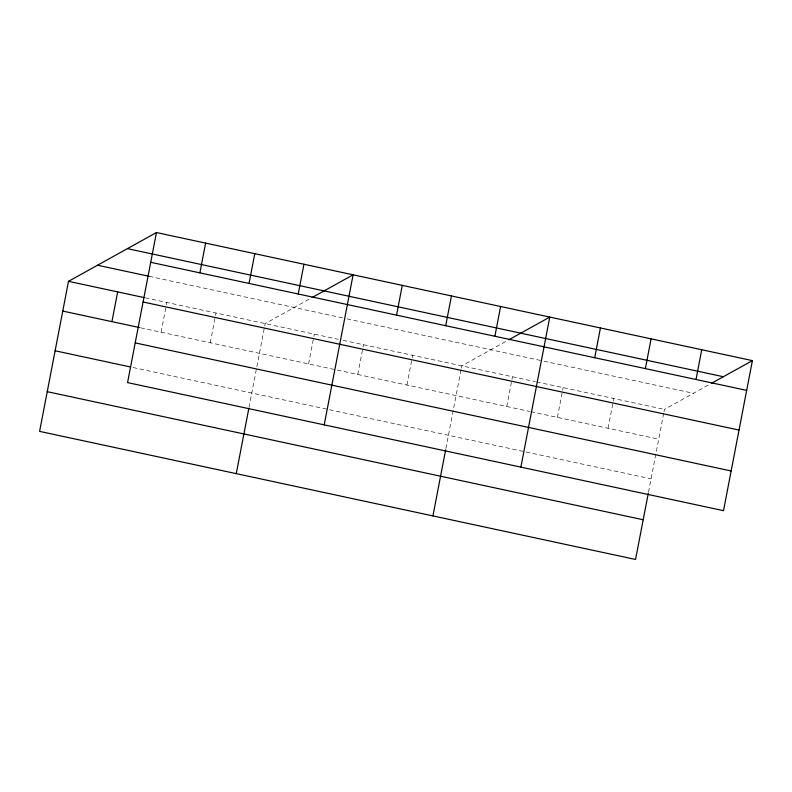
<?xml version="1.0" encoding="UTF-8"?>
<svg xmlns="http://www.w3.org/2000/svg" width="792" height="792" viewBox="0 0 792 792"><rect width="100%" height="100%" fill="white"/><g stroke="black" fill="none" stroke-linecap="round" stroke-linejoin="round"><path stroke-width="0.59" stroke-dasharray="3.96 2.97" d="M161.093 332.214L166.142 306.029M166.37 304.841L166.825 302.455M210.266 342.778L215.305 316.592M215.533 315.404L215.988 313.028M249.005 407.474L265.162 323.591L311.127 298.099M308.593 363.914L313.632 337.729M313.87 336.541L314.325 334.155M357.756 374.477L362.805 348.292M363.033 347.104L363.488 344.728M406.93 385.041L412.652 355.291M445.896 448.539L461.132 369.428M461.36 368.24L461.825 365.855L507.791 340.362M506.751 406.494L512.473 376.745M557.4 417.384L563.132 387.635M608.058 428.274L613.79 398.524M648.519 492.089L663.755 412.978M663.983 411.791L664.438 409.405L710.414 383.912M149.084 276.309L343.352 318.057M346.945 318.839L541.5 360.647M543.916 361.172L693.465 393.307M145.243 297.822L338.303 339.313M343.104 340.342L535.392 381.675M536.6 381.932L664.438 409.405M140.709 327.829L529.66 411.424M530.868 411.682L658.716 439.164M133.066 367.528L651.073 478.853"/><path stroke-width="1.19" d="M156.45 232.541L127.561 382.595L723.502 510.672L752.4 360.627L156.45 232.541L68.498 281.328L39.6 431.373L635.55 559.459L648.292 493.287M111.929 321.641L117.661 291.892M199.891 272.864L205.613 243.114M249.054 283.427L254.786 253.678M236.263 473.636L248.777 408.682M298.218 294L303.95 264.241M324.215 424.858L353.113 274.814L312.127 297.545M396.554 315.127L402.277 285.377M445.718 325.7L451.45 295.941M432.927 515.909L445.668 449.747M494.881 336.263L500.613 306.514M520.879 467.122L549.777 317.077L508.791 339.808M594.703 357.717L600.435 327.967M645.361 368.607L651.093 338.857M696.019 379.497L701.742 349.737M711.414 383.358L752.4 360.627M127.423 248.638L723.373 376.725M150.718 262.3L746.668 390.377M97.525 265.231L149.084 276.309M68.498 281.328L144.045 297.564M143.075 302L739.025 430.076M62.766 311.078L139.511 327.571M135.204 342.896L731.155 470.973M55.123 350.777L130.67 367.013M47.243 391.674L643.193 519.76"/></g></svg>
